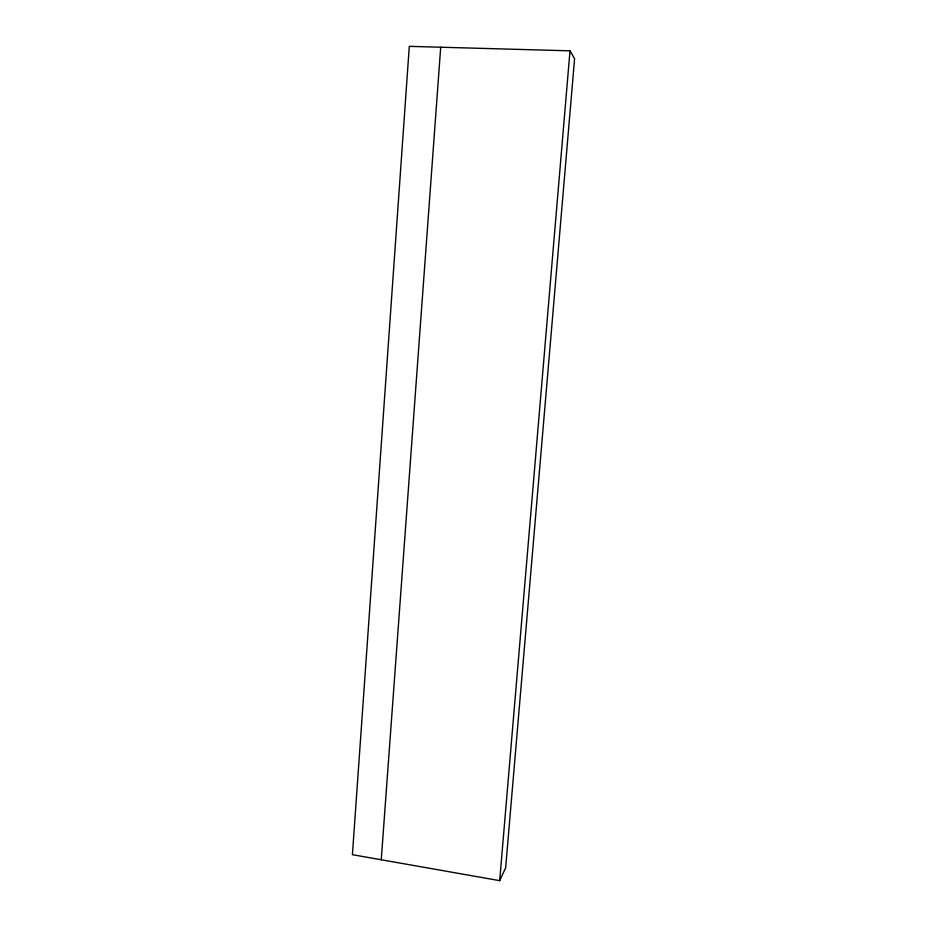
<?xml version="1.0" encoding="UTF-8"?>
<svg xmlns="http://www.w3.org/2000/svg" width="927" height="927" viewBox="0 0 927 927"><rect width="100%" height="100%" fill="white"/><g stroke="black" fill="none" stroke-linecap="round" stroke-linejoin="round"><path stroke-width="1.39" d="M381.252 859.769L440.707 47.231M499.688 880.65L570.001 50.834L409.294 46.35L352.411 854.682L499.688 880.65L505.632 867.904L574.589 58.702L570.001 50.834"/></g></svg>
